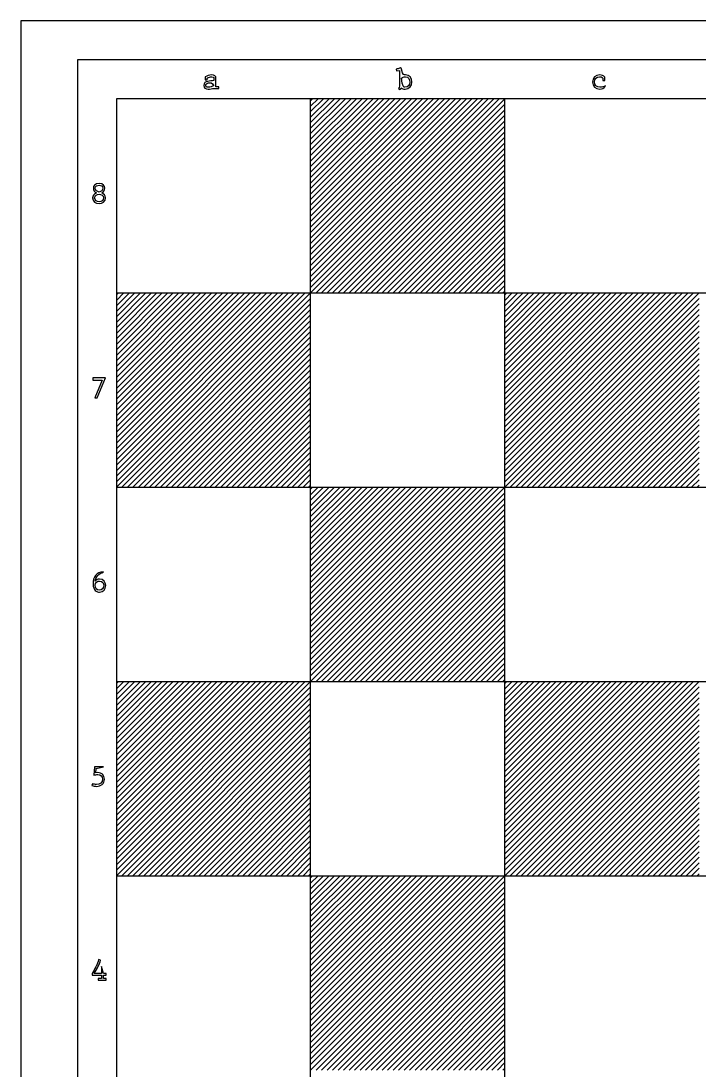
# Model space of a CAD drawing. Header units: millimetres. Extents: x -10 to 144, y -160 to 2.
# Drawn here: x 54.44 to 71.9, y -126.69 to -99.68 of the extents above; entities that cross this region are included whole.
import ezdxf

# ---------------------------------------------------------------- set-up
doc = ezdxf.new("R2010")
doc.units = ezdxf.units.MM
doc.header["$MEASUREMENT"] = 0
for name, color, linetype, true_color in [('cut', 1, 'Continuous', 0xff0000), ('Default', 6, 'Continuous', 0xff00e8), ('engrav', 3, 'Continuous', 0x00ff00)]:
    doc.layers.add(name, color=color, linetype=linetype, true_color=true_color)

msp = doc.modelspace()

# ---------------------------------------------------------------- linework, layer by layer
at = {"layer": 'cut'}
msp.add_lwpolyline([(55.903, -142.685), (97.903, -142.685), (97.903, -100.685), (55.903, -100.685)], close=True, dxfattribs=at)
at = {"layer": 'Default'}
msp.add_lwpolyline([(54.445, -159.685), (144.445, -159.685), (144.445, -99.685), (54.445, -99.685)], close=True, dxfattribs=at)
at = {"layer": 'engrav'}
for p, q in [((56.903, -101.685), (56.903, -141.685)), ((61.903, -106.544), (66.761, -101.685)), ((61.903, -106.403), (66.62, -101.685)), ((61.903, -104.847), (65.064, -101.685)), ((61.903, -104.988), (65.206, -101.685)), ((61.903, -105.13), (65.347, -101.685)), ((61.903, -105.271), (65.489, -101.685)), ((61.903, -105.413), (65.63, -101.685)), ((61.903, -105.554), (65.771, -101.685)), ((61.903, -105.695), (65.913, -101.685)), ((61.903, -105.837), (66.054, -101.685)), ((61.903, -105.978), (66.196, -101.685)), ((61.903, -106.12), (66.337, -101.685)), ((61.903, -106.261), (66.478, -101.685)), ((61.903, -104.281), (64.499, -101.685)), ((61.903, -104.423), (64.64, -101.685)), ((61.903, -104.564), (64.781, -101.685)), ((61.903, -104.705), (64.923, -101.685)), ((61.903, -102.443), (62.66, -101.685)), ((61.903, -102.301), (62.519, -101.685)), ((61.903, -102.16), (62.377, -101.685)), ((61.903, -102.018), (62.236, -101.685)), ((61.903, -101.877), (62.094, -101.685)), ((61.903, -101.736), (61.953, -101.685)), ((61.903, -103.291), (63.509, -101.685)), ((61.903, -103.15), (63.367, -101.685)), ((61.903, -103.008), (63.226, -101.685)), ((61.903, -102.867), (63.084, -101.685)), ((61.903, -102.726), (62.943, -101.685)), ((61.903, -102.584), (62.802, -101.685)), ((61.903, -103.433), (63.65, -101.685)), ((61.903, -103.574), (63.791, -101.685)), ((61.903, -103.716), (63.933, -101.685)), ((61.903, -103.857), (64.074, -101.685)), ((61.903, -103.998), (64.216, -101.685)), ((61.903, -104.14), (64.357, -101.685)), ((61.903, -141.685), (61.903, -101.685)), ((66.903, -141.685), (66.903, -101.685)), ((62.044, -106.685), (66.903, -101.827)), ((62.186, -106.685), (66.903, -101.968)), ((62.327, -106.685), (66.903, -102.11)), ((62.468, -106.685), (66.903, -102.251)), ((62.61, -106.685), (66.903, -102.392)), ((62.751, -106.685), (66.903, -102.534)), ((62.893, -106.685), (66.903, -102.675)), ((63.034, -106.685), (66.903, -102.817)), ((63.176, -106.685), (66.903, -102.958)), ((63.317, -106.685), (66.903, -103.1)), ((63.458, -106.685), (66.903, -103.241)), ((63.6, -106.685), (66.903, -103.382)), ((63.741, -106.685), (66.903, -103.524)), ((63.883, -106.685), (66.903, -103.665)), ((64.024, -106.685), (66.903, -103.807)), ((64.165, -106.685), (66.903, -103.948)), ((64.307, -106.685), (66.903, -104.09)), ((64.448, -106.685), (66.903, -104.231)), ((64.59, -106.685), (66.903, -104.372)), ((64.731, -106.685), (66.903, -104.514)), ((64.873, -106.685), (66.903, -104.655)), ((65.014, -106.685), (66.903, -104.797)), ((65.155, -106.685), (66.903, -104.938)), ((65.297, -106.685), (66.903, -105.079)), ((65.438, -106.685), (66.903, -105.221)), ((65.58, -106.685), (66.903, -105.362)), ((65.721, -106.685), (66.903, -105.504)), ((65.863, -106.685), (66.903, -105.645)), ((66.004, -106.685), (66.903, -105.787)), ((66.145, -106.685), (66.903, -105.928)), ((66.287, -106.685), (66.903, -106.069)), ((66.428, -106.685), (66.903, -106.211)), ((66.57, -106.685), (66.903, -106.352)), ((66.711, -106.685), (66.903, -106.494)), ((66.852, -106.685), (66.903, -106.635)), ((56.903, -109.14), (59.357, -106.685)), ((56.903, -108.998), (59.216, -106.685)), ((56.903, -108.857), (59.074, -106.685)), ((56.903, -108.716), (58.933, -106.685)), ((56.903, -108.574), (58.791, -106.685)), ((56.903, -108.433), (58.65, -106.685)), ((56.903, -107.584), (57.802, -106.685)), ((56.903, -107.726), (57.943, -106.685)), ((56.903, -107.867), (58.084, -106.685)), ((56.903, -108.008), (58.226, -106.685)), ((56.903, -108.15), (58.367, -106.685)), ((56.903, -108.291), (58.509, -106.685)), ((56.903, -106.736), (56.953, -106.685)), ((56.903, -106.877), (57.094, -106.685)), ((56.903, -107.018), (57.236, -106.685)), ((56.903, -107.16), (57.377, -106.685)), ((56.903, -107.301), (57.519, -106.685)), ((56.903, -107.443), (57.66, -106.685)), ((56.903, -109.705), (59.923, -106.685)), ((56.903, -109.564), (59.781, -106.685)), ((56.903, -109.423), (59.64, -106.685)), ((56.903, -109.281), (59.499, -106.685)), ((56.903, -111.261), (61.478, -106.685)), ((56.903, -111.12), (61.337, -106.685)), ((56.903, -110.978), (61.196, -106.685)), ((56.903, -110.837), (61.054, -106.685)), ((56.903, -110.695), (60.913, -106.685)), ((56.903, -110.554), (60.771, -106.685)), ((56.903, -110.413), (60.63, -106.685)), ((56.903, -110.271), (60.489, -106.685)), ((56.903, -110.13), (60.347, -106.685)), ((56.903, -109.988), (60.206, -106.685)), ((56.903, -109.847), (60.064, -106.685)), ((56.903, -111.403), (61.62, -106.685)), ((56.903, -111.544), (61.761, -106.685)), ((56.903, -106.685), (96.903, -106.685)), ((57.044, -111.685), (61.903, -106.827)), ((66.903, -109.14), (69.357, -106.685)), ((66.903, -108.998), (69.216, -106.685)), ((66.903, -108.857), (69.074, -106.685)), ((66.903, -108.716), (68.933, -106.685)), ((66.903, -108.574), (68.791, -106.685)), ((66.903, -108.433), (68.65, -106.685)), ((66.903, -107.584), (67.802, -106.685)), ((66.903, -107.726), (67.943, -106.685)), ((66.903, -107.867), (68.084, -106.685)), ((66.903, -108.008), (68.226, -106.685)), ((66.903, -108.15), (68.367, -106.685)), ((66.903, -108.291), (68.509, -106.685)), ((66.903, -106.736), (66.953, -106.685)), ((66.903, -106.877), (67.094, -106.685)), ((66.903, -107.018), (67.236, -106.685)), ((66.903, -107.16), (67.377, -106.685)), ((66.903, -107.301), (67.519, -106.685)), ((66.903, -107.443), (67.66, -106.685)), ((66.903, -109.705), (69.923, -106.685)), ((66.903, -109.564), (69.781, -106.685)), ((66.903, -109.423), (69.64, -106.685)), ((66.903, -109.281), (69.499, -106.685)), ((66.903, -111.261), (71.478, -106.685)), ((66.903, -111.12), (71.337, -106.685)), ((66.903, -110.978), (71.196, -106.685)), ((66.903, -110.837), (71.054, -106.685)), ((66.903, -110.695), (70.913, -106.685)), ((66.903, -110.554), (70.771, -106.685)), ((66.903, -110.413), (70.63, -106.685)), ((66.903, -110.271), (70.489, -106.685)), ((66.903, -110.13), (70.347, -106.685)), ((66.903, -109.988), (70.206, -106.685)), ((66.903, -109.847), (70.064, -106.685)), ((66.903, -111.403), (71.62, -106.685)), ((66.903, -111.544), (71.761, -106.685)), ((67.044, -111.685), (71.903, -106.827)), ((57.186, -111.685), (61.903, -106.968)), ((57.327, -111.685), (61.903, -107.11)), ((67.186, -111.685), (71.903, -106.968)), ((67.327, -111.685), (71.903, -107.11)), ((57.468, -111.685), (61.903, -107.251)), ((57.61, -111.685), (61.903, -107.392)), ((67.468, -111.685), (71.903, -107.251)), ((67.61, -111.685), (71.903, -107.392)), ((57.751, -111.685), (61.903, -107.534)), ((57.893, -111.685), (61.903, -107.675)), ((67.751, -111.685), (71.903, -107.534)), ((67.893, -111.685), (71.903, -107.675)), ((58.034, -111.685), (61.903, -107.817)), ((58.176, -111.685), (61.903, -107.958)), ((68.034, -111.685), (71.903, -107.817)), ((68.176, -111.685), (71.903, -107.958)), ((58.317, -111.685), (61.903, -108.1)), ((58.458, -111.685), (61.903, -108.241)), ((68.317, -111.685), (71.903, -108.1)), ((68.458, -111.685), (71.903, -108.241)), ((58.6, -111.685), (61.903, -108.382)), ((58.741, -111.685), (61.903, -108.524)), ((68.6, -111.685), (71.903, -108.382)), ((68.741, -111.685), (71.903, -108.524)), ((58.883, -111.685), (61.903, -108.665)), ((59.024, -111.685), (61.903, -108.807)), ((68.883, -111.685), (71.903, -108.665)), ((69.024, -111.685), (71.903, -108.807)), ((56.296, -108.871), (56.296, -108.926)), ((56.296, -108.926), (56.539, -108.926)), ((56.539, -108.926), (56.344, -109.385)), ((59.165, -111.685), (61.903, -108.948)), ((69.165, -111.685), (71.903, -108.948)), ((59.307, -111.685), (61.903, -109.09)), ((59.448, -111.685), (61.903, -109.231)), ((69.307, -111.685), (71.903, -109.09)), ((69.448, -111.685), (71.903, -109.231)), ((56.344, -109.385), (56.404, -109.385)), ((59.59, -111.685), (61.903, -109.372)), ((59.731, -111.685), (61.903, -109.514)), ((69.59, -111.685), (71.903, -109.372)), ((69.731, -111.685), (71.903, -109.514)), ((59.873, -111.685), (61.903, -109.655)), ((60.014, -111.685), (61.903, -109.797)), ((69.873, -111.685), (71.903, -109.655)), ((70.014, -111.685), (71.903, -109.797)), ((60.155, -111.685), (61.903, -109.938)), ((60.297, -111.685), (61.903, -110.079)), ((70.155, -111.685), (71.903, -109.938)), ((70.297, -111.685), (71.903, -110.079)), ((60.438, -111.685), (61.903, -110.221)), ((60.58, -111.685), (61.903, -110.362)), ((70.438, -111.685), (71.903, -110.221)), ((70.58, -111.685), (71.903, -110.362)), ((60.721, -111.685), (61.903, -110.504)), ((60.863, -111.685), (61.903, -110.645)), ((70.721, -111.685), (71.903, -110.504)), ((70.863, -111.685), (71.903, -110.645)), ((61.004, -111.685), (61.903, -110.787)), ((61.145, -111.685), (61.903, -110.928)), ((71.004, -111.685), (71.903, -110.787)), ((71.145, -111.685), (71.903, -110.928)), ((61.287, -111.685), (61.903, -111.069)), ((61.428, -111.685), (61.903, -111.211)), ((71.287, -111.685), (71.903, -111.069)), ((71.428, -111.685), (71.903, -111.211)), ((61.57, -111.685), (61.903, -111.352)), ((61.711, -111.685), (61.903, -111.494)), ((71.57, -111.685), (71.903, -111.352)), ((71.711, -111.685), (71.903, -111.494)), ((56.903, -111.685), (96.903, -111.685)), ((61.852, -111.685), (61.903, -111.635)), ((61.903, -116.544), (66.761, -111.685)), ((61.903, -116.403), (66.62, -111.685)), ((61.903, -114.847), (65.064, -111.685)), ((61.903, -114.988), (65.206, -111.685)), ((61.903, -115.13), (65.347, -111.685)), ((61.903, -115.271), (65.489, -111.685)), ((61.903, -115.413), (65.63, -111.685)), ((61.903, -115.554), (65.771, -111.685)), ((61.903, -115.695), (65.913, -111.685)), ((61.903, -115.837), (66.054, -111.685)), ((61.903, -115.978), (66.196, -111.685)), ((61.903, -116.12), (66.337, -111.685)), ((61.903, -116.261), (66.478, -111.685)), ((61.903, -114.281), (64.499, -111.685)), ((61.903, -114.423), (64.64, -111.685)), ((61.903, -114.564), (64.781, -111.685)), ((61.903, -114.705), (64.923, -111.685)), ((61.903, -112.443), (62.66, -111.685)), ((61.903, -112.301), (62.519, -111.685)), ((61.903, -112.16), (62.377, -111.685)), ((61.903, -112.018), (62.236, -111.685)), ((61.903, -111.877), (62.094, -111.685)), ((61.903, -111.736), (61.953, -111.685)), ((61.903, -113.291), (63.509, -111.685)), ((61.903, -113.15), (63.367, -111.685)), ((61.903, -113.008), (63.226, -111.685)), ((61.903, -112.867), (63.084, -111.685)), ((61.903, -112.726), (62.943, -111.685)), ((61.903, -112.584), (62.802, -111.685)), ((61.903, -113.433), (63.65, -111.685)), ((61.903, -113.574), (63.791, -111.685)), ((61.903, -113.716), (63.933, -111.685)), ((61.903, -113.857), (64.074, -111.685)), ((61.903, -113.998), (64.216, -111.685)), ((61.903, -114.14), (64.357, -111.685)), ((71.852, -111.685), (71.903, -111.635)), ((62.044, -116.685), (66.903, -111.827)), ((62.186, -116.685), (66.903, -111.968)), ((62.327, -116.685), (66.903, -112.11)), ((62.468, -116.685), (66.903, -112.251)), ((62.61, -116.685), (66.903, -112.392)), ((62.751, -116.685), (66.903, -112.534)), ((62.893, -116.685), (66.903, -112.675)), ((63.034, -116.685), (66.903, -112.817)), ((63.176, -116.685), (66.903, -112.958)), ((63.317, -116.685), (66.903, -113.1)), ((63.458, -116.685), (66.903, -113.241)), ((63.6, -116.685), (66.903, -113.382)), ((63.741, -116.685), (66.903, -113.524)), ((63.883, -116.685), (66.903, -113.665)), ((64.024, -116.685), (66.903, -113.807)), ((64.165, -116.685), (66.903, -113.948)), ((64.307, -116.685), (66.903, -114.09)), ((64.448, -116.685), (66.903, -114.231)), ((64.59, -116.685), (66.903, -114.372)), ((64.731, -116.685), (66.903, -114.514)), ((64.873, -116.685), (66.903, -114.655)), ((65.014, -116.685), (66.903, -114.797)), ((65.155, -116.685), (66.903, -114.938)), ((65.297, -116.685), (66.903, -115.079)), ((65.438, -116.685), (66.903, -115.221)), ((65.58, -116.685), (66.903, -115.362)), ((65.721, -116.685), (66.903, -115.504)), ((65.863, -116.685), (66.903, -115.645)), ((66.004, -116.685), (66.903, -115.787)), ((66.145, -116.685), (66.903, -115.928)), ((66.287, -116.685), (66.903, -116.069)), ((66.428, -116.685), (66.903, -116.211)), ((66.57, -116.685), (66.903, -116.352)), ((66.711, -116.685), (66.903, -116.494)), ((66.852, -116.685), (66.903, -116.635)), ((56.903, -119.14), (59.357, -116.685)), ((56.903, -118.998), (59.216, -116.685)), ((56.903, -118.857), (59.074, -116.685)), ((56.903, -118.716), (58.933, -116.685)), ((56.903, -118.574), (58.791, -116.685)), ((56.903, -118.433), (58.65, -116.685)), ((56.903, -117.584), (57.802, -116.685)), ((56.903, -117.726), (57.943, -116.685)), ((56.903, -117.867), (58.084, -116.685)), ((56.903, -118.008), (58.226, -116.685)), ((56.903, -118.15), (58.367, -116.685)), ((56.903, -118.291), (58.509, -116.685)), ((56.903, -116.736), (56.953, -116.685)), ((56.903, -116.877), (57.094, -116.685)), ((56.903, -117.018), (57.236, -116.685)), ((56.903, -117.16), (57.377, -116.685)), ((56.903, -117.301), (57.519, -116.685)), ((56.903, -117.443), (57.66, -116.685)), ((56.903, -119.705), (59.923, -116.685)), ((56.903, -119.564), (59.781, -116.685)), ((56.903, -119.423), (59.64, -116.685)), ((56.903, -119.281), (59.499, -116.685)), ((56.903, -121.261), (61.478, -116.685)), ((56.903, -121.12), (61.337, -116.685)), ((56.903, -120.978), (61.196, -116.685)), ((56.903, -120.837), (61.054, -116.685)), ((56.903, -120.695), (60.913, -116.685)), ((56.903, -120.554), (60.771, -116.685)), ((56.903, -120.413), (60.63, -116.685)), ((56.903, -120.271), (60.489, -116.685)), ((56.903, -120.13), (60.347, -116.685)), ((56.903, -119.988), (60.206, -116.685)), ((56.903, -119.847), (60.064, -116.685)), ((56.903, -121.403), (61.62, -116.685)), ((56.903, -121.544), (61.761, -116.685)), ((56.903, -116.685), (96.903, -116.685)), ((57.044, -121.685), (61.903, -116.827)), ((66.903, -119.14), (69.357, -116.685)), ((66.903, -118.998), (69.216, -116.685)), ((66.903, -118.857), (69.074, -116.685)), ((66.903, -118.716), (68.933, -116.685)), ((66.903, -118.574), (68.791, -116.685)), ((66.903, -118.433), (68.65, -116.685)), ((66.903, -117.584), (67.802, -116.685)), ((66.903, -117.726), (67.943, -116.685)), ((66.903, -117.867), (68.084, -116.685)), ((66.903, -118.008), (68.226, -116.685)), ((66.903, -118.15), (68.367, -116.685)), ((66.903, -118.291), (68.509, -116.685)), ((66.903, -116.736), (66.953, -116.685)), ((66.903, -116.877), (67.094, -116.685)), ((66.903, -117.018), (67.236, -116.685)), ((66.903, -117.16), (67.377, -116.685)), ((66.903, -117.301), (67.519, -116.685)), ((66.903, -117.443), (67.66, -116.685)), ((66.903, -119.705), (69.923, -116.685)), ((66.903, -119.564), (69.781, -116.685)), ((66.903, -119.423), (69.64, -116.685)), ((66.903, -119.281), (69.499, -116.685)), ((66.903, -121.261), (71.478, -116.685)), ((66.903, -121.12), (71.337, -116.685)), ((66.903, -120.978), (71.196, -116.685)), ((66.903, -120.837), (71.054, -116.685)), ((66.903, -120.695), (70.913, -116.685)), ((66.903, -120.554), (70.771, -116.685)), ((66.903, -120.413), (70.63, -116.685)), ((66.903, -120.271), (70.489, -116.685)), ((66.903, -120.13), (70.347, -116.685)), ((66.903, -119.988), (70.206, -116.685)), ((66.903, -119.847), (70.064, -116.685)), ((66.903, -121.403), (71.62, -116.685)), ((66.903, -121.544), (71.761, -116.685)), ((67.044, -121.685), (71.903, -116.827)), ((57.186, -121.685), (61.903, -116.968)), ((57.327, -121.685), (61.903, -117.11)), ((67.186, -121.685), (71.903, -116.968)), ((67.327, -121.685), (71.903, -117.11)), ((57.468, -121.685), (61.903, -117.251)), ((57.61, -121.685), (61.903, -117.392)), ((67.468, -121.685), (71.903, -117.251)), ((67.61, -121.685), (71.903, -117.392)), ((57.751, -121.685), (61.903, -117.534)), ((57.893, -121.685), (61.903, -117.675)), ((67.751, -121.685), (71.903, -117.534)), ((67.893, -121.685), (71.903, -117.675)), ((58.034, -121.685), (61.903, -117.817)), ((58.176, -121.685), (61.903, -117.958)), ((68.034, -121.685), (71.903, -117.817)), ((68.176, -121.685), (71.903, -117.958)), ((58.317, -121.685), (61.903, -118.1)), ((58.458, -121.685), (61.903, -118.241)), ((68.317, -121.685), (71.903, -118.1)), ((68.458, -121.685), (71.903, -118.241)), ((58.6, -121.685), (61.903, -118.382)), ((58.741, -121.685), (61.903, -118.524)), ((68.6, -121.685), (71.903, -118.382)), ((68.741, -121.685), (71.903, -118.524)), ((58.883, -121.685), (61.903, -118.665)), ((68.883, -121.685), (71.903, -118.665)), ((59.024, -121.685), (61.903, -118.807)), ((59.165, -121.685), (61.903, -118.948)), ((69.024, -121.685), (71.903, -118.807)), ((69.165, -121.685), (71.903, -118.948)), ((59.307, -121.685), (61.903, -119.09)), ((59.448, -121.685), (61.903, -119.231)), ((69.307, -121.685), (71.903, -119.09)), ((69.448, -121.685), (71.903, -119.231)), ((59.59, -121.685), (61.903, -119.372)), ((59.731, -121.685), (61.903, -119.514)), ((69.59, -121.685), (71.903, -119.372)), ((69.731, -121.685), (71.903, -119.514)), ((59.873, -121.685), (61.903, -119.655)), ((60.014, -121.685), (61.903, -119.797)), ((69.873, -121.685), (71.903, -119.655)), ((70.014, -121.685), (71.903, -119.797)), ((60.155, -121.685), (61.903, -119.938)), ((60.297, -121.685), (61.903, -120.079)), ((70.155, -121.685), (71.903, -119.938)), ((70.297, -121.685), (71.903, -120.079)), ((60.438, -121.685), (61.903, -120.221)), ((60.58, -121.685), (61.903, -120.362)), ((70.438, -121.685), (71.903, -120.221)), ((70.58, -121.685), (71.903, -120.362)), ((60.721, -121.685), (61.903, -120.504)), ((60.863, -121.685), (61.903, -120.645)), ((70.721, -121.685), (71.903, -120.504)), ((70.863, -121.685), (71.903, -120.645)), ((61.004, -121.685), (61.903, -120.787)), ((61.145, -121.685), (61.903, -120.928)), ((71.004, -121.685), (71.903, -120.787)), ((71.145, -121.685), (71.903, -120.928)), ((61.287, -121.685), (61.903, -121.069)), ((61.428, -121.685), (61.903, -121.211)), ((71.287, -121.685), (71.903, -121.069)), ((71.428, -121.685), (71.903, -121.211)), ((61.57, -121.685), (61.903, -121.352)), ((61.711, -121.685), (61.903, -121.494)), ((71.57, -121.685), (71.903, -121.352)), ((71.711, -121.685), (71.903, -121.494)), ((56.903, -121.685), (96.903, -121.685)), ((61.852, -121.685), (61.903, -121.635)), ((61.903, -124.14), (64.357, -121.685)), ((61.903, -123.998), (64.216, -121.685)), ((61.903, -123.857), (64.074, -121.685)), ((61.903, -123.716), (63.933, -121.685)), ((61.903, -123.574), (63.791, -121.685)), ((61.903, -123.433), (63.65, -121.685)), ((61.903, -122.584), (62.802, -121.685)), ((61.903, -122.726), (62.943, -121.685)), ((61.903, -122.867), (63.084, -121.685)), ((61.903, -123.008), (63.226, -121.685)), ((61.903, -123.15), (63.367, -121.685)), ((61.903, -123.291), (63.509, -121.685)), ((61.903, -121.736), (61.953, -121.685)), ((61.903, -121.877), (62.094, -121.685)), ((61.903, -122.018), (62.236, -121.685)), ((61.903, -122.16), (62.377, -121.685)), ((61.903, -122.301), (62.519, -121.685)), ((61.903, -122.443), (62.66, -121.685)), ((61.903, -124.705), (64.923, -121.685)), ((61.903, -124.564), (64.781, -121.685)), ((61.903, -124.423), (64.64, -121.685)), ((61.903, -124.281), (64.499, -121.685)), ((61.903, -126.261), (66.478, -121.685)), ((61.903, -126.12), (66.337, -121.685)), ((61.903, -125.978), (66.196, -121.685)), ((61.903, -125.837), (66.054, -121.685)), ((61.903, -125.695), (65.913, -121.685)), ((61.903, -125.554), (65.771, -121.685)), ((61.903, -125.413), (65.63, -121.685)), ((61.903, -125.271), (65.489, -121.685)), ((61.903, -125.13), (65.347, -121.685)), ((61.903, -124.988), (65.206, -121.685)), ((61.903, -124.847), (65.064, -121.685)), ((61.903, -126.403), (66.62, -121.685)), ((61.903, -126.544), (66.761, -121.685)), ((71.852, -121.685), (71.903, -121.635)), ((62.044, -126.685), (66.903, -121.827)), ((62.186, -126.685), (66.903, -121.968)), ((62.327, -126.685), (66.903, -122.11)), ((62.468, -126.685), (66.903, -122.251)), ((62.61, -126.685), (66.903, -122.392)), ((62.751, -126.685), (66.903, -122.534)), ((62.893, -126.685), (66.903, -122.675)), ((63.034, -126.685), (66.903, -122.817)), ((63.176, -126.685), (66.903, -122.958)), ((63.317, -126.685), (66.903, -123.1)), ((63.458, -126.685), (66.903, -123.241)), ((63.6, -126.685), (66.903, -123.382)), ((63.741, -126.685), (66.903, -123.524)), ((63.883, -126.685), (66.903, -123.665)), ((64.024, -126.685), (66.903, -123.807)), ((64.165, -126.685), (66.903, -123.948)), ((64.307, -126.685), (66.903, -124.09)), ((64.448, -126.685), (66.903, -124.231)), ((64.59, -126.685), (66.903, -124.372)), ((64.731, -126.685), (66.903, -124.514)), ((64.873, -126.685), (66.903, -124.655)), ((65.014, -126.685), (66.903, -124.797)), ((65.155, -126.685), (66.903, -124.938)), ((65.297, -126.685), (66.903, -125.079)), ((65.438, -126.685), (66.903, -125.221)), ((65.58, -126.685), (66.903, -125.362)), ((65.721, -126.685), (66.903, -125.504)), ((65.863, -126.685), (66.903, -125.645)), ((66.004, -126.685), (66.903, -125.787)), ((66.145, -126.685), (66.903, -125.928)), ((66.287, -126.685), (66.903, -126.069)), ((66.428, -126.685), (66.903, -126.211)), ((66.57, -126.685), (66.903, -126.352)), ((66.711, -126.685), (66.903, -126.494)), ((66.852, -126.685), (66.903, -126.635))]:
    msp.add_line(p, q, dxfattribs=at)
for points in [[(64.109, -100.923), (64.116, -100.967), (64.19, -100.956), (64.19, -101.361)], [(59.19, -101.122), (59.19, -101.203), (59.241, -101.203), (59.241, -101.155)], [(59.414, -101.427), (59.535, -101.427), (59.535, -101.379), (59.465, -101.379), (59.465, -101.177)], [(59.414, -101.199), (59.414, -101.221)], [(69.425, -101.191), (69.425, -101.217), (69.476, -101.217), (69.476, -101.173), (69.476, -101.133)], [(64.164, -101.427), (64.208, -101.449)], [(56.903, -141.685), (96.903, -141.685), (96.903, -101.685), (56.903, -101.685)], [(61.903, -106.685), (66.903, -101.685)], [(56.903, -111.685), (61.903, -106.685)], [(66.903, -111.685), (71.903, -106.685)], [(56.404, -109.385), (56.622, -108.871), (56.296, -108.871)], [(61.903, -116.685), (66.903, -111.685)], [(56.903, -121.685), (61.903, -116.685)], [(66.903, -121.685), (71.903, -116.685)], [(56.572, -118.878), (56.337, -118.878), (56.319, -119.095)], [(56.421, -119.032), (56.374, -119.036), (56.385, -118.926), (56.572, -118.878)], [(56.285, -119.316), (56.271, -119.36)], [(61.903, -126.685), (66.903, -121.685)], [(56.495, -123.856), (56.444, -123.841)], [(56.278, -124.202), (56.278, -124.246), (56.521, -124.246), (56.521, -124.327), (56.436, -124.327), (56.436, -124.374), (56.642, -124.374), (56.642, -124.327), (56.572, -124.327), (56.572, -124.246), (56.642, -124.246), (56.642, -124.198), (56.572, -124.198), (56.521, -124.025)], [(56.521, -124.025), (56.521, -124.198), (56.33, -124.198)]]:
    msp.add_lwpolyline(points, dxfattribs=at)
for points in [[(64.193, -100.897), (64.175, -100.923), (64.135, -100.919), (64.109, -100.923)], [(64.215, -100.883), (64.208, -100.883), (64.201, -100.89), (64.193, -100.897)], [(64.241, -100.927), (64.241, -100.908), (64.241, -100.883), (64.215, -100.883)], [(64.344, -101.074), (64.304, -101.074), (64.278, -101.085), (64.241, -100.927)], [(59.256, -101.239), (59.201, -101.25), (59.149, -101.276), (59.149, -101.342)], [(59.351, -101.074), (59.296, -101.074), (59.237, -101.092), (59.19, -101.122)], [(59.241, -101.155), (59.274, -101.129), (59.318, -101.122), (59.359, -101.122)], [(59.414, -101.221), (59.359, -101.225), (59.307, -101.225), (59.256, -101.239)], [(59.465, -101.177), (59.465, -101.096), (59.436, -101.074), (59.351, -101.074)], [(59.359, -101.122), (59.421, -101.122), (59.414, -101.151), (59.414, -101.199)], [(64.241, -101.158), (64.271, -101.133), (64.304, -101.122), (64.344, -101.122)], [(64.329, -101.39), (64.3, -101.39), (64.263, -101.379), (64.241, -101.158)], [(64.333, -101.438), (64.443, -101.438), (64.51, -101.357), (64.51, -101.25)], [(64.51, -101.25), (64.51, -101.155), (64.447, -101.074), (64.344, -101.074)], [(64.344, -101.122), (64.421, -101.122), (64.458, -101.188), (64.458, -101.258)], [(69.348, -101.074), (69.241, -101.074), (69.16, -101.151), (69.16, -101.258)], [(69.212, -101.254), (69.212, -101.177), (69.267, -101.122), (69.344, -101.122)], [(69.344, -101.122), (69.399, -101.122), (69.429, -101.14), (69.425, -101.191)], [(69.476, -101.133), (69.454, -101.089), (69.396, -101.074), (69.348, -101.074)], [(59.149, -101.342), (59.149, -101.408), (59.201, -101.438), (59.263, -101.438)], [(59.201, -101.342), (59.201, -101.302), (59.237, -101.291), (59.271, -101.28)], [(59.267, -101.39), (59.234, -101.39), (59.201, -101.379), (59.201, -101.342)], [(59.263, -101.438), (59.315, -101.438), (59.362, -101.423), (59.414, -101.427)], [(59.414, -101.35), (59.366, -101.372), (59.318, -101.39), (59.267, -101.39)], [(59.271, -101.28), (59.315, -101.272), (59.366, -101.265), (59.414, -101.35)], [(64.19, -101.361), (64.19, -101.397), (64.186, -101.397), (64.164, -101.427)], [(64.208, -101.449), (64.219, -101.434), (64.226, -101.423), (64.234, -101.408)], [(64.234, -101.408), (64.263, -101.427), (64.296, -101.438), (64.333, -101.438)], [(64.458, -101.258), (64.458, -101.335), (64.414, -101.39), (64.329, -101.39)], [(69.16, -101.258), (69.16, -101.368), (69.241, -101.438), (69.348, -101.438)], [(69.351, -101.39), (69.267, -101.39), (69.212, -101.335), (69.212, -101.254)], [(69.348, -101.438), (69.403, -101.438), (69.462, -101.423), (69.491, -101.353)], [(69.491, -101.353), (69.451, -101.375), (69.399, -101.39), (69.351, -101.39)], [(56.458, -103.867), (56.344, -103.867), (56.308, -103.937), (56.308, -103.985)], [(56.359, -103.988), (56.359, -103.933), (56.41, -103.915), (56.458, -103.915)], [(56.605, -103.985), (56.605, -103.937), (56.569, -103.867), (56.458, -103.867)], [(56.458, -103.915), (56.502, -103.915), (56.554, -103.933), (56.554, -103.988)], [(56.388, -104.11), (56.33, -104.132), (56.289, -104.176), (56.289, -104.238)], [(56.308, -103.985), (56.308, -104.043), (56.341, -104.088), (56.388, -104.11)], [(56.341, -104.238), (56.341, -104.172), (56.403, -104.146), (56.455, -104.139)], [(56.458, -104.091), (56.407, -104.069), (56.359, -104.047), (56.359, -103.988)], [(56.455, -104.139), (56.51, -104.146), (56.572, -104.172), (56.572, -104.238)], [(56.554, -103.988), (56.554, -104.047), (56.506, -104.069), (56.458, -104.091)], [(56.524, -104.11), (56.572, -104.088), (56.605, -104.043), (56.605, -103.985)], [(56.624, -104.238), (56.624, -104.176), (56.583, -104.132), (56.524, -104.11)], [(56.289, -104.238), (56.289, -104.327), (56.37, -104.385), (56.455, -104.385)], [(56.455, -104.338), (56.399, -104.338), (56.341, -104.297), (56.341, -104.238)], [(56.572, -104.238), (56.572, -104.297), (56.513, -104.338), (56.455, -104.338)], [(56.455, -104.385), (56.543, -104.385), (56.624, -104.327), (56.624, -104.238)], [(56.569, -113.867), (56.385, -113.863), (56.3, -114.003), (56.3, -114.172)], [(56.355, -114.099), (56.381, -113.985), (56.444, -113.915), (56.569, -113.867)], [(56.3, -114.172), (56.3, -114.341), (56.399, -114.385), (56.469, -114.385)], [(56.352, -114.209), (56.352, -114.146), (56.407, -114.099), (56.469, -114.099)], [(56.466, -114.338), (56.396, -114.338), (56.352, -114.271), (56.352, -114.209)], [(56.469, -114.051), (56.421, -114.051), (56.392, -114.069), (56.355, -114.099)], [(56.627, -114.216), (56.627, -114.124), (56.565, -114.051), (56.469, -114.051)], [(56.469, -114.099), (56.539, -114.099), (56.576, -114.157), (56.576, -114.216)], [(56.576, -114.216), (56.576, -114.279), (56.532, -114.338), (56.466, -114.338)], [(56.469, -114.385), (56.565, -114.385), (56.627, -114.304), (56.627, -114.216)], [(56.594, -119.198), (56.594, -119.091), (56.521, -119.032), (56.421, -119.032)], [(56.392, -119.338), (56.352, -119.338), (56.322, -119.33), (56.285, -119.316)], [(56.319, -119.095), (56.352, -119.088), (56.388, -119.08), (56.421, -119.08)], [(56.543, -119.198), (56.543, -119.286), (56.477, -119.338), (56.392, -119.338)], [(56.392, -119.385), (56.502, -119.385), (56.594, -119.312), (56.594, -119.198)], [(56.421, -119.08), (56.495, -119.08), (56.543, -119.124), (56.543, -119.198)], [(56.271, -119.36), (56.311, -119.374), (56.352, -119.385), (56.392, -119.385)], [(56.444, -123.841), (56.41, -123.97), (56.344, -124.088), (56.278, -124.202)], [(56.33, -124.198), (56.396, -124.091), (56.462, -123.977), (56.495, -123.856)]]:
    msp.add_open_spline(points, degree=3, dxfattribs=at)

doc.saveas('drawing.dxf')
